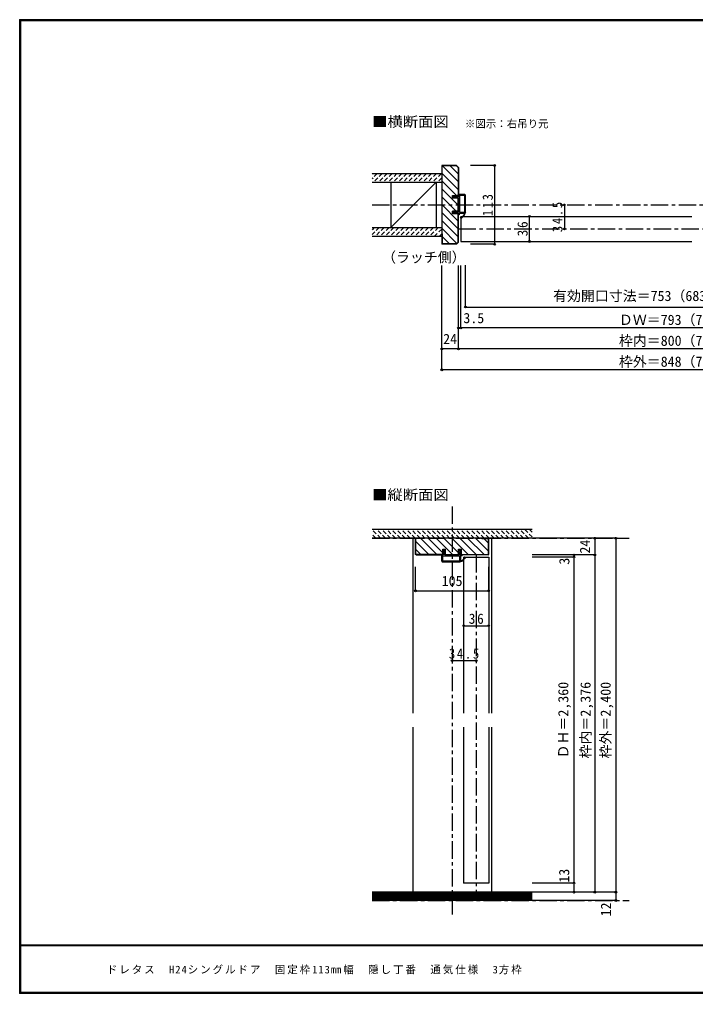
# Model space of a CAD drawing. Units: millimetres at full size, sheet at 1:5. Extents: x -973 to 977, y -718 to 696.
# Drawn here: x -973 to -3, y -701 to 696 of the extents above; entities that cross this region are included whole.
import ezdxf
from ezdxf.enums import TextEntityAlignment as Align

# ---------------------------------------------------------------- set-up
doc = ezdxf.new("R2010")
doc.units = ezdxf.units.MM
doc.header["$LTSCALE"] = 5
doc.header["$PDMODE"] = 32
doc.header["$PDSIZE"] = 2.5
doc.linetypes.add('CHAIN1', pattern=[8, 5, -1, 1, -1])
doc.linetypes.add('DASHED1', pattern=[1.8, 1.2, -0.6])
for name, color, linetype in [('0-0_補助線', 7, 'Continuous'), ('0-1_通り芯', 4, 'CHAIN1'), ('0-3_仕上げ', 2, 'Continuous'), ('0-4_枠', 3, 'Continuous'), ('0-6_扉', 6, 'Continuous'), ('0-A_文字', 7, 'Continuous'), ('0-B_寸法', 4, 'Continuous'), ('0-C_ハッチ', 4, 'DASHED1'), ('F-1_枠', 6, 'Continuous'), ('F-A_文字', 7, 'Continuous')]:
    doc.layers.add(name, color=color, linetype=linetype)
doc.styles.add('ＭＳ ゴシック', font='')
doc.styles.get('ＭＳ ゴシック').set_extended_font_data('MS Gothic')

# ---------------------------------------------------------------- blocks, each defined once
blk = doc.blocks.new('2')
at = {"layer": '0-0_補助線'}
for p, q in [((-9.846, -9.622), (-9.846, 15.078)), ((-8.846, 16.078), (0.354, 16.078)), ((-8.846, 15.878), (0.637, 15.878)), ((-8.446, 14.378), (-8.446, -8.922)), ((-8.146, 14.678), (-1.546, 14.678)), ((-1.246, 14.378), (-1.246, -8.922)), ((0.154, 11.653), (2.154, 11.653)), ((0.154, 11.653), (0.154, -8.497)), ((2.154, 10.953), (2.154, 11.653)), ((3.154, 11.653), (2.512, 10.83)), ((3.154, 11.653), (6.154, 11.653)), ((4.154, 13.753), (4.154, 13.053)), ((5.154, 13.053), (4.512, 13.876)), ((7.154, 13.053), (5.154, 13.053)), ((6.154, 10.953), (6.154, 11.653)), ((7.558, 12.258), (6.516, 10.835)), ((-1.48, -10.622), (-8.846, -10.622)), ((-1.546, -9.222), (-8.146, -9.222)), ((-1.189, -10.85), (-0.732, -12.694)), ((0.354, -12.922), (-0.441, -12.922)), ((0.154, -8.497), (2.154, -8.497)), ((4.154, -9.897), (0.154, -9.897)), ((0.154, -9.897), (0.154, -10.622)), ((0.154, -10.622), (0.645, -12.548)), ((2.154, -7.797), (2.154, -8.497)), ((3.154, -8.497), (2.512, -7.674)), ((3.154, -8.497), (6.154, -8.497)), ((4.154, -10.597), (4.154, -9.897)), ((5.154, -9.897), (4.512, -10.72)), ((7.154, -9.897), (5.154, -9.897)), ((6.154, -7.797), (6.154, -8.497)), ((7.558, -9.101), (6.516, -7.679))]:
    blk.add_line(p, q, dxfattribs=at)
for points in [[(-9.646, 15.078), (-9.646, -9.622), (-9.846, -9.622)], [(4.154, 13.053), (0.154, 13.053), (0.649, 15.723)]]:
    blk.add_lwpolyline(points, dxfattribs=at)
for centre, radius, start, end in [((-8.846, 15.078), 1, 90, 180), ((-8.846, 15.078), 0.8, 90, 180), ((-8.146, 14.378), 0.3, 90, 180), ((-1.546, 14.378), 0.3, 0, 90), ((0.354, 15.778), 0.3, 349.49875, 90), ((2.354, 10.953), 0.2, 180, 322.03043), ((4.354, 13.753), 0.2, 37.96957, 180), ((6.354, 10.953), 0.2, 180, 323.78053), ((7.154, 12.553), 0.5, 323.78053, 90), ((-8.846, -9.622), 1, 180, 270), ((-2.846, -10.72), 6, 179.06153, 259.29815), ((-8.146, -8.922), 0.3, 180, 270), ((-2.846, -10.72), 5.3, 178.93757, 259.29815), ((-1.546, -8.922), 0.3, 270, 0), ((-1.48, -10.922), 0.3, 13.9282, 90), ((-0.441, -12.622), 0.3, 193.9282, 270), ((0.354, -12.622), 0.3, 270, 14.29438), ((2.354, -7.797), 0.2, 37.96957, 180), ((4.354, -10.597), 0.2, 180, 322.03043), ((6.354, -7.797), 0.2, 36.21947, 180), ((7.154, -9.397), 0.5, 270, 36.21947), ((-3.896, -16.272), 0.35, 259.29815, 79.29815)]:
    blk.add_arc(centre, radius, start, end, dxfattribs=at)
blk.add_point((-3.896, -16.622), dxfattribs=at)

msp = doc.modelspace()

# ---------------------------------------------------------------- linework, layer by layer
at = {"layer": '0-1_通り芯'}
for p, q in [((-467.5, 430), (467.5, 430)), ((-343.5, 395.5), (343.5, 395.5)), ((-352.643, -2.5), (-352.643, -590.892)), ((-117.786, -48), (-98.786, -48)), ((-318.143, -72), (-318.143, -555.5)), ((-467.5, -567.5), (-98.786, -567.5))]:
    msp.add_line(p, q, dxfattribs=at)
at = {"layer": '0-3_仕上げ'}
for p, q in [((-467.5, 475), (-367.5, 475)), ((-467.5, 462.5), (-367.5, 462.5)), ((-467.5, 397.5), (-367.5, 397.5)), ((-467.5, 385), (-367.5, 385)), ((-237.786, -555.5), (-467.5, -555.5)), ((-237.786, -567.5), (-467.5, -567.5))]:
    msp.add_line(p, q, dxfattribs=at)
at = {"layer": '0-3_仕上げ', "color": 3}
for p, q in [((-440.5, 462.5), (-440.5, 397.5)), ((-375.5, 462.5), (-375.5, 397.5))]:
    msp.add_line(p, q, dxfattribs=at)
at = {"layer": '0-3_仕上げ', "color": 7}
for p, q in [((-440.5, 397.5), (-375.5, 462.5)), ((-237.786, -557), (-467.5, -557)), ((-237.786, -558.5), (-467.5, -558.5)), ((-237.786, -560), (-467.5, -560)), ((-237.786, -561.5), (-467.5, -561.5)), ((-237.786, -563), (-467.5, -563)), ((-237.786, -564.5), (-467.5, -564.5)), ((-237.786, -566), (-467.5, -566))]:
    msp.add_line(p, q, dxfattribs=at)
at = {"layer": '0-4_枠'}
for p, q in [((-367.5, 486.5), (-367.5, 373.5)), ((-346.328, 486.5), (-367.5, 486.5)), ((-367, 471.5), (-367, 486)), ((-346.536, 486), (-367, 486)), ((-346.536, 486), (-344, 483.464)), ((-346.328, 486.5), (-343.5, 483.672)), ((-344, 483.464), (-344, 443.25)), ((-343.5, 483.672), (-343.5, 443.25)), ((-367, 471.5), (-367.5, 471.5)), ((-352, 443.25), (-343.5, 443.25)), ((-352, 439.55), (-352, 443.25)), ((-343.5, 439.55), (-352, 439.55)), ((-344, 420.95), (-344, 439.55)), ((-343.5, 420.95), (-343.5, 439.55)), ((-343.5, 420.95), (-352, 420.95)), ((-352, 417.25), (-352, 420.95)), ((-343.5, 417.25), (-352, 417.25)), ((-344, 376.536), (-344, 417.25)), ((-343.5, 376.328), (-343.5, 417.25)), ((-367, 388.5), (-367.5, 388.5)), ((-367, 388.5), (-367, 374)), ((-346.328, 373.5), (-367.5, 373.5)), ((-346.536, 374), (-367, 374)), ((-346.536, 374), (-344, 376.536)), ((-346.328, 373.5), (-343.5, 376.328)), ((-404.643, -71.086), (-404.643, -48.5)), ((-395.143, -48.5), (-404.643, -48.5)), ((-395.143, -48), (-395.143, -48.5)), ((-310.143, -48.5), (-310.143, -48)), ((-310.143, -48.5), (-300.643, -48.5)), ((-300.643, -71.086), (-300.643, -48.5)), ((-365.893, -63.5), (-362.193, -63.5)), ((-365.893, -72), (-365.893, -63.5)), ((-362.193, -72), (-362.193, -63.5)), ((-343.593, -72), (-343.593, -63.5)), ((-404.229, -71.5), (-404.643, -71.086)), ((-404.436, -72), (-365.893, -72)), ((-365.893, -71.5), (-404.229, -71.5)), ((-362.193, -71.5), (-343.593, -71.5)), ((-362.193, -72), (-343.593, -72)), ((-339.893, -71.5), (-301.057, -71.5)), ((-300.85, -72), (-339.893, -72)), ((-301.057, -71.5), (-300.643, -71.086))]:
    msp.add_line(p, q, dxfattribs=at)
at = {"layer": '0-4_枠', "color": 4}
for p, q in [((-409.143, -48), (-409.143, -298.75)), ((-296.143, -48), (-296.143, -298.75)), ((-409.143, -318.75), (-409.143, -555.5)), ((-296.143, -318.75), (-296.143, -555.5))]:
    msp.add_line(p, q, dxfattribs=at)
at = {"layer": '0-4_枠'}
for points in [[(-404.436, -72), (-405.143, -71.293), (-405.143, -48)], [(-300.85, -72), (-300.143, -71.293), (-300.143, -48)], [(-343.593, -63.5), (-339.893, -63.5), (-339.893, -72)]]:
    msp.add_lwpolyline(points, dxfattribs=at)
at = {"layer": '0-6_扉'}
for p, q in [((-340, 413.5), (-8.5, 413.5)), ((-336.143, -75), (-300.143, -75)), ((-336.143, -75), (-336.143, -298.75)), ((-300.143, -75), (-300.143, -298.75)), ((-336.143, -318.75), (-336.143, -542.5)), ((-300.143, -318.75), (-300.143, -542.5)), ((-300.143, -542.5), (-336.143, -542.5))]:
    msp.add_line(p, q, dxfattribs=at)
msp.add_lwpolyline([(-340, 413.5), (-340, 377.5), (-8.5, 377.5)], dxfattribs=at)
at = {"layer": '0-B_寸法'}
for p, q in [((-291.578, 486.5), (-326.1, 486.5)), ((-291.578, 373.5), (-291.578, 486.5)), ((-191.578, 430), (-191.578, 395.5)), ((-241.578, 377.5), (-241.578, 413.5)), ((-291.578, 373.5), (-326.1, 373.5)), ((-367.5, 193.5), (-367.5, 343.157)), ((-343.5, 223.5), (-343.5, 343.157)), ((-340, 253.5), (-340, 343.157)), ((-333.5, 283.5), (-333.5, 343.5)), ((343.5, 253.5), (-343.5, 253.5)), ((367.5, 223.5), (-367.5, 223.5)), ((367.5, 193.5), (-367.5, 193.5)), ((-405.143, -48), (-409.143, -48)), ((-393.643, -48), (-397.643, -48)), ((-397.643, -48), (-393.643, -48)), ((-397.643, -48), (-393.643, -48)), ((-307.643, -48), (-311.643, -48)), ((-300.143, -48), (-296.143, -48)), ((-300.143, -48), (-296.143, -48)), ((-117.786, -48), (-237.786, -48)), ((-147.786, -48), (-147.786, -555.5)), ((-117.786, -48), (-117.786, -567.5)), ((-147.786, -72), (-237.786, -72)), ((-177.786, -75), (-237.786, -75)), ((-177.786, -72), (-177.786, -555.5)), ((-405.143, -123.422), (-405.143, -88.9)), ((-336.143, -173.422), (-300.143, -173.422)), ((-352.643, -223.422), (-318.143, -223.422)), ((-177.786, -542.5), (-237.786, -542.5)), ((-117.786, -555.5), (-237.786, -555.5)), ((-117.786, -567.5), (-237.786, -567.5))]:
    msp.add_line(p, q, dxfattribs=at)
at = {"layer": '0-B_寸法', "color": 2}
for p, q in [((-237.786, -35.5), (-467.5, -35.5)), ((-237.786, -48), (-467.5, -48))]:
    msp.add_line(p, q, dxfattribs=at)
at = {"layer": '0-B_寸法', "linetype": 'DASHED1'}
for p, q in [((-455.185, -48), (-467.5, -35.685)), ((-448.114, -48), (-460.614, -35.5)), ((-441.043, -48), (-453.543, -35.5)), ((-433.972, -48), (-446.472, -35.5)), ((-426.901, -48), (-439.401, -35.5)), ((-419.83, -48), (-432.33, -35.5)), ((-412.759, -48), (-425.259, -35.5)), ((-405.688, -48), (-418.188, -35.5)), ((-398.616, -48), (-411.116, -35.5)), ((-391.545, -48), (-404.045, -35.5)), ((-384.474, -48), (-396.974, -35.5)), ((-377.403, -48), (-389.903, -35.5)), ((-370.332, -48), (-382.832, -35.5)), ((-363.261, -48), (-375.761, -35.5)), ((-356.19, -48), (-368.69, -35.5)), ((-349.119, -48), (-361.619, -35.5)), ((-342.048, -48), (-354.548, -35.5)), ((-334.977, -48), (-347.477, -35.5)), ((-327.906, -48), (-340.406, -35.5)), ((-320.835, -48), (-333.335, -35.5)), ((-313.764, -48), (-326.264, -35.5)), ((-306.693, -48), (-319.193, -35.5)), ((-299.622, -48), (-312.122, -35.5)), ((-292.55, -48), (-305.05, -35.5)), ((-285.479, -48), (-297.979, -35.5)), ((-278.408, -48), (-290.908, -35.5)), ((-271.337, -48), (-283.837, -35.5)), ((-264.266, -48), (-276.766, -35.5)), ((-257.195, -48), (-269.695, -35.5)), ((-250.124, -48), (-262.624, -35.5)), ((-243.053, -48), (-255.553, -35.5)), ((-237.786, -46.196), (-248.482, -35.5)), ((-237.786, -39.125), (-241.411, -35.5)), ((-462.256, -48), (-467.5, -42.756))]:
    msp.add_line(p, q, dxfattribs=at)
at = {"layer": '0-B_寸法', "linetype": 'CHAIN1'}
msp.add_line((-467.5, -48), (-98.786, -48), dxfattribs=at)
at = {"layer": '0-B_寸法', "color": 3}
for p, q in [((-300.143, -48), (-405.143, -48)), ((-300.143, -48), (-405.143, -48)), ((-311.643, -48), (-393.643, -48)), ((-311.643, -48), (-393.643, -48)), ((-311.643, -48), (-393.643, -48))]:
    msp.add_line(p, q, dxfattribs=at)
at = {"layer": '0-B_寸法'}
for points in [[(-333.5, 283.5), (306.4, 283.5), (306.4, 343.5)], [(-311.643, -48), (-307.643, -48), (-311.643, -48)], [(-405.143, -123.422), (-300.143, -123.422), (-300.143, -88.9)]]:
    msp.add_lwpolyline(points, dxfattribs=at)
at = {"layer": '0-B_寸法', "color": 7}
for p in [(-291.578, 486.5), (-191.578, 430), (-241.578, 413.5), (-191.578, 395.5), (-241.578, 377.5), (-291.578, 373.5), (-333.5, 283.5), (-343.5, 253.5), (-340, 253.5), (-367.5, 223.5), (-343.5, 223.5), (-367.5, 193.5), (-147.786, -48), (-117.786, -48), (-177.786, -72), (-177.786, -75), (-147.786, -72), (-405.143, -123.422), (-300.143, -123.422), (-336.143, -173.422), (-300.143, -173.422), (-352.643, -223.422), (-318.143, -223.422), (-177.786, -542.5), (-177.786, -555.5), (-147.786, -555.5), (-117.786, -555.5), (-117.786, -567.5)]:
    msp.add_point(p, dxfattribs=at)
at = {"layer": '0-C_ハッチ'}
for p, q in [((-467.102, 475), (-467.5, 474.602)), ((-460.031, 475), (-467.5, 467.531)), ((-452.96, 475), (-465.46, 462.5)), ((-445.889, 475), (-458.389, 462.5)), ((-438.818, 475), (-451.318, 462.5)), ((-431.747, 475), (-444.247, 462.5)), ((-424.676, 475), (-437.176, 462.5)), ((-417.605, 475), (-430.105, 462.5)), ((-410.534, 475), (-423.034, 462.5)), ((-403.463, 475), (-415.963, 462.5)), ((-396.392, 475), (-408.892, 462.5)), ((-389.321, 475), (-401.821, 462.5)), ((-382.249, 475), (-394.749, 462.5)), ((-375.178, 475), (-387.678, 462.5)), ((-368.107, 475), (-380.607, 462.5)), ((-367.5, 468.536), (-373.536, 462.5)), ((-464.394, 397.5), (-467.5, 394.394)), ((-457.323, 397.5), (-467.5, 387.323)), ((-450.252, 397.5), (-462.752, 385)), ((-443.181, 397.5), (-455.681, 385)), ((-436.11, 397.5), (-448.61, 385)), ((-429.039, 397.5), (-441.539, 385)), ((-421.968, 397.5), (-434.468, 385)), ((-414.897, 397.5), (-427.397, 385)), ((-407.826, 397.5), (-420.326, 385)), ((-400.755, 397.5), (-413.255, 385)), ((-393.683, 397.5), (-406.183, 385)), ((-386.612, 397.5), (-399.112, 385)), ((-379.541, 397.5), (-392.041, 385)), ((-372.47, 397.5), (-384.97, 385)), ((-367.5, 395.399), (-377.899, 385)), ((-367.5, 388.328), (-370.828, 385))]:
    msp.add_line(p, q, dxfattribs=at)
at = {"layer": '0-C_ハッチ', "linetype": 'Continuous'}
for p, q in [((-367, 475.098), (-344, 452.098)), ((-344, 463.412), (-366.588, 486)), ((-355.275, 486), (-344, 474.725)), ((-367.5, 464.284), (-346.466, 443.25)), ((-367.5, 452.97), (-344, 429.47)), ((-367.5, 441.657), (-346.793, 420.95)), ((-367.5, 430.343), (-344, 406.843)), ((-367.5, 419.029), (-344, 395.529)), ((-367.5, 407.716), (-344, 384.216)), ((-367.5, 396.402), (-345.817, 374.719)), ((-367, 384.588), (-356.412, 374)), ((-404.643, -52.912), (-386.054, -71.5)), ((-397.741, -48.5), (-374.741, -71.5)), ((-386.927, -48), (-365.893, -69.034)), ((-375.613, -48), (-352.113, -71.5)), ((-364.3, -48), (-343.593, -68.707)), ((-352.985, -48), (-329.486, -71.5)), ((-341.672, -48), (-318.172, -71.5)), ((-330.358, -48), (-306.858, -71.5)), ((-319.045, -48), (-300.643, -66.402)), ((-307.231, -48.5), (-300.643, -55.088)), ((-404.643, -64.225), (-397.368, -71.5))]:
    msp.add_line(p, q, dxfattribs=at)
at = {"layer": 'F-1_枠'}
for p, q in [((-973.347, 695.833), (-973.347, -700.833)), ((-973.347, 695.833), (976.653, 695.833)), ((-973.347, 695), (976.653, 695)), ((-973.347, 694.167), (976.653, 694.167)), ((-972.514, 695.833), (-972.514, -700.833)), ((-971.68, 695.833), (-971.68, -700.833)), ((976.653, -631.667), (-973.347, -631.667)), ((976.653, -632.5), (-973.347, -632.5)), ((976.653, -699.167), (-973.347, -699.167)), ((976.653, -700), (-973.347, -700)), ((976.653, -700.833), (-973.347, -700.833))]:
    msp.add_line(p, q, dxfattribs=at)

# ---------------------------------------------------------------- block references
at = {"layer": '0-0_補助線', "xscale": -1}
msp.add_blockref('2', (-343.346, 428.672), dxfattribs=at)
at = {"layer": '0-0_補助線', "rotation": 90}
msp.add_blockref('2', (-351.315, -72.154), dxfattribs=at)

# ---------------------------------------------------------------- texts
at = {"layer": '0-A_文字', "style": 'ＭＳ ゴシック', "width": 1.1}
for s, p in [('■横断面図', (-467.5, 537.5)), ('■縦断面図', (-467.5, 2.5))]:
    msp.add_text(s, height=14.66, dxfattribs=at).set_placement(p, align=Align.BOTTOM_LEFT)
at = {"layer": '0-A_文字', "style": 'ＭＳ ゴシック'}
for s, height, p in [('※図示：右吊り元', 11, (-334.292, 537.5)), ('（ラッチ側）', 14.66, (-453.25, 343.157))]:
    msp.add_text(s, height=height, dxfattribs=at).set_placement(p, align=Align.BOTTOM_LEFT)
at = {"layer": '0-B_寸法', "color": 7, "style": 'ＭＳ ゴシック'}
for s, p in [('有効開口寸法＝753（683）<663>［640］', (-207.847, 287.735)), ('3.5', (-336.5, 256)), ('ＤＷ＝793（723）<703>［680］', (-113.347, 253.5)), ('24', (-365.5, 226)), ('枠内＝800（730）<710>［687］', (-113.347, 223.5)), ('枠外＝848（778）<758>［735］', (-113.347, 193.5)), ('105', (-367.643, -120.922))]:
    msp.add_text(s, height=14.66, dxfattribs=at).set_placement(p, align=Align.BOTTOM_LEFT)
for s, p in [('24', (-150.286, -70)), ('3', (-179.949, -85.885)), ('ＤＨ＝2,360', (-181.476, -363.75)), ('枠内＝2,376', (-149.556, -363.75)), ('枠外＝2,400', (-120.725, -363.75)), ('13', (-180.286, -541.875)), ('12', (-120.286, -590.279))]:
    msp.add_text(s, height=14.66, rotation=90, dxfattribs=at).set_placement(p, align=Align.BOTTOM_LEFT)
at = {"layer": '0-B_寸法', "color": 7, "char_height": 14.66, "attachment_point": 7, "rotation": 90, "style": 'ＭＳ ゴシック'}
for s, insert in [('\\T1.27;\\W0.9;113', (-294.078, 413.75)), ('\\T1.28;\\W0.9;34.5', (-194.078, 390.875)), ('\\T1.27;\\W0.95;36', (-244.078, 384.875))]:
    msp.add_mtext(s, dxfattribs=dict(at, insert=insert))
at = {"layer": '0-B_寸法', "color": 7, "char_height": 14.66, "attachment_point": 7, "style": 'ＭＳ ゴシック'}
for s, insert in [('\\T1.27;\\W0.95;36', (-328.768, -170.922)), ('\\T1.28;\\W0.9;34.5', (-357.268, -220.922))]:
    msp.add_mtext(s, dxfattribs=dict(at, insert=insert))
at = {"layer": 'F-A_文字', "insert": (-847.938, -673.333), "char_height": 11, "attachment_point": 7, "style": 'ＭＳ ゴシック'}
msp.add_mtext('\\T1.19;ドレタス\u3000H24シングルドア\u3000固定枠113㎜幅\u3000隠し丁番\u3000通気仕様\u30003方枠', dxfattribs=at)

doc.saveas('drawing.dxf')
